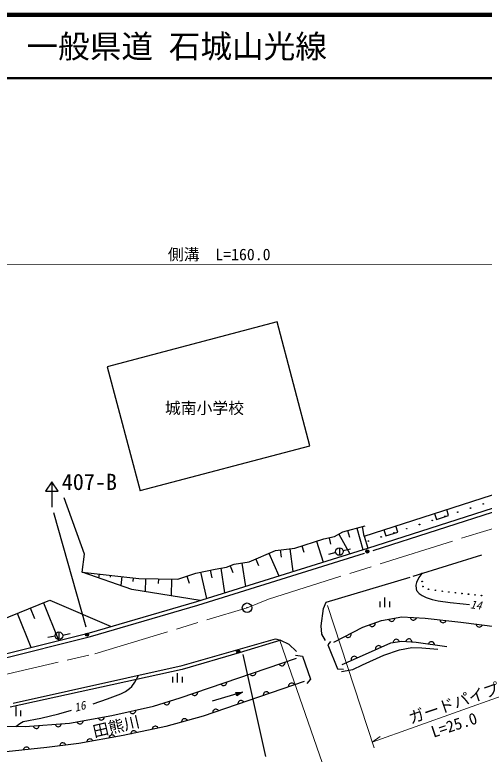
# Model space of a CAD drawing. Units: millimetres, scale not verified. Extents: x 40000 to 680000, y 20000 to 380000.
# Drawn here: x 214890 to 289096, y 263031 to 380000 of the extents above; entities that cross this region are included whole.
import ezdxf
from ezdxf.enums import TextEntityAlignment as Align

# ---------------------------------------------------------------- set-up
doc = ezdxf.new("R2010")
doc.units = ezdxf.units.MM
doc.header["$LTSCALE"] = 1000
doc.linetypes.add('CHAIN', pattern=[18.5, 12, -1.5, 3.5, -1.5])
for name, color, linetype, lineweight in [('M-BGD', 7, 'Continuous', 25), ('M-BMK', 2, 'CHAIN', 13), ('M-BMK-SRVR', 3, 'Continuous', 25), ('M-STR-HTXT', 7, 'Continuous', 13), ('M-STR-STRC', 7, 'Continuous', 25), ('M-TTL', 2, 'Continuous', 140), ('M-TTL-LINE', 7, 'Continuous', 50)]:
    doc.layers.add(name, color=color, linetype=linetype, lineweight=lineweight)
doc.layers.add('M-BMK-HTXT', color=7, linetype='Continuous')
doc.layers.add('M-TTL-TXT', color=7, linetype='Continuous')
doc.styles.add('ＭＳ ゴシック', font='')
doc.styles.get('ＭＳ ゴシック').set_extended_font_data('MS Gothic')

msp = doc.modelspace()

# ---------------------------------------------------------------- linework, layer by layer
at = {"layer": 'M-BGD'}
for p, q in [((256354, 331447), (229491, 324336)), ((261545, 311838), (256354, 331447)), ((229491, 324336), (234687, 304704)), ((270141, 297524), (326476, 315736)), ((234687, 304729), (261545, 311838)), ((270714, 295642), (301456, 305475)), ((271557, 295282), (301640, 304904)), ((225893, 294692), (222673, 303595)), ((281261, 301119), (281569, 300167)), ((281569, 300167), (283472, 300783)), ((283472, 300783), (283164, 301734)), ((266765, 298214), (270269, 299161)), ((267505, 298414), (267787, 297369)), ((268985, 298814), (269911, 295391)), ((270141, 297524), (269880, 299056)), ((273213, 298517), (273521, 297566)), ((275424, 298181), (275116, 299132)), ((263734, 297077), (265439, 297456)), ((264587, 297267), (264807, 296273)), ((265439, 297456), (266765, 298214)), ((266102, 297835), (267865, 294751)), ((270141, 297524), (270714, 295642)), ((273521, 297566), (275424, 298181)), ((259137, 295639), (263734, 297077)), ((260286, 295999), (260596, 295010)), ((262585, 296718), (263616, 293422)), ((243645, 287174), (270005, 295415)), ((243818, 286600), (270186, 294843)), ((251939, 293461), (256106, 295260)), ((255065, 294810), (256611, 291230)), ((256106, 295260), (259137, 295639)), ((256864, 295355), (257010, 294187)), ((258380, 295545), (258832, 291925)), ((265637, 294935), (264481, 294614)), ((266215, 295696), (266215, 294496)), ((266797, 295241), (267961, 295532)), ((270005, 295415), (270714, 295642)), ((270186, 294843), (270173, 294839)), ((225515, 291851), (225893, 294692)), ((252981, 293911), (253416, 292902)), ((277886, 291206), (288717, 294587)), ((246541, 292324), (248340, 292608)), ((247440, 292466), (248058, 288555)), ((248340, 292608), (249571, 293082)), ((248956, 292845), (249369, 291771)), ((249571, 293082), (251939, 293461)), ((250755, 293271), (251345, 289583)), ((233376, 289104), (225515, 291851)), ((225515, 291851), (234512, 290809)), ((226414, 291747), (226407, 291686)), ((228214, 291538), (228144, 290932)), ((230013, 291330), (229978, 291027)), ((240668, 290714), (243510, 291661)), ((243510, 291661), (246541, 292324)), ((244268, 291827), (245180, 287654)), ((245783, 292159), (246048, 290947)), ((231813, 291121), (231649, 289707)), ((233612, 290913), (233549, 290369)), ((234512, 290809), (240668, 290714)), ((235538, 290793), (235507, 288760)), ((237590, 290762), (237580, 290062)), ((239642, 290730), (239602, 288098)), ((242089, 291188), (242458, 290081)), ((264112, 287074), (277385, 291019)), ((244217, 287353), (233376, 289104)), ((273355, 287811), (273355, 286311)), ((212194, 284097), (220434, 287412)), ((219404, 286997), (221778, 281097)), ((220434, 287412), (230115, 283236)), ((226695, 282240), (243645, 287174)), ((226852, 281661), (243818, 286600)), ((263674, 286073), (264112, 287074)), ((272605, 287211), (272605, 286311)), ((274105, 287211), (274105, 286311)), ((217344, 286169), (218024, 284480)), ((263299, 283318), (263674, 286073)), ((215284, 285340), (217439, 279984)), ((272877, 284194), (276070, 284758)), ((273981, 284389), (274042, 284278)), ((274042, 284278), (274118, 284190)), ((274825, 284213), (274906, 284329)), ((274906, 284329), (274948, 284438)), ((274948, 284438), (274966, 284563)), ((276070, 284758), (279764, 284570)), ((277418, 284689), (277452, 284567)), ((277452, 284567), (277506, 284465)), ((277506, 284465), (277601, 284360)), ((277601, 284360), (277698, 284295)), ((277698, 284295), (277816, 284249)), ((277816, 284249), (277976, 284240)), ((277976, 284240), (278098, 284274)), ((278098, 284274), (278200, 284329)), ((278200, 284329), (278305, 284424)), ((278305, 284424), (278370, 284521)), ((278370, 284521), (278416, 284639)), ((279764, 284570), (285399, 283944)), ((282084, 284312), (282111, 284189)), ((263424, 282003), (263299, 283318)), ((265302, 280751), (269935, 283130)), ((269935, 283130), (272877, 284194)), ((270936, 283492), (271014, 283393)), ((271014, 283393), (271105, 283319)), ((271105, 283319), (271233, 283259)), ((271233, 283259), (271347, 283237)), ((271347, 283237), (271474, 283240)), ((271474, 283240), (271624, 283295)), ((271624, 283295), (271723, 283373)), ((271723, 283373), (271797, 283463)), ((271797, 283463), (271857, 283591)), ((271857, 283591), (271879, 283706)), ((271879, 283706), (271876, 283832)), ((274118, 284190), (274234, 284109)), ((274234, 284109), (274343, 284067)), ((274343, 284067), (274468, 284049)), ((274468, 284049), (274626, 284076)), ((274626, 284076), (274737, 284137)), ((274737, 284137), (274825, 284213)), ((282111, 284189), (282159, 284083)), ((282159, 284083), (282248, 283972)), ((282248, 283972), (282341, 283901)), ((282341, 283901), (282455, 283848)), ((282455, 283848), (282614, 283831)), ((282614, 283831), (282738, 283857)), ((282738, 283857), (282844, 283906)), ((282844, 283906), (282955, 283994)), ((282955, 283994), (283025, 284087)), ((283025, 284087), (283078, 284202)), ((285399, 283944), (291221, 283193)), ((287814, 283632), (287838, 283508)), ((287838, 283508), (287885, 283401)), ((287885, 283401), (287971, 283289)), ((287971, 283289), (288063, 283217)), ((288063, 283217), (288177, 283162)), ((288177, 283162), (288335, 283142)), ((288335, 283142), (288460, 283166)), ((288460, 283166), (288566, 283213)), ((288566, 283213), (288678, 283299)), ((288678, 283299), (288751, 283390)), ((288751, 283390), (288806, 283504)), ((208788, 277765), (226695, 282240)), ((221868, 282366), (221868, 281166)), ((222456, 281883), (223633, 282119)), ((263987, 281001), (263424, 282003)), ((268031, 281793), (268075, 281928)), ((268082, 282044), (268063, 282169)), ((268075, 281928), (268082, 282044)), ((208987, 277196), (226852, 281661)), ((221274, 281678), (220087, 281502)), ((241373, 277047), (256078, 281294)), ((256950, 281079), (250385, 279048)), ((256078, 281294), (256920, 281094)), ((256920, 281094), (258202, 280453)), ((264809, 280851), (264368, 280330)), ((267174, 281712), (267264, 281624)), ((267264, 281624), (267363, 281562)), ((267363, 281562), (267498, 281519)), ((267498, 281519), (267614, 281511)), ((267614, 281511), (267739, 281530)), ((267739, 281530), (267881, 281604)), ((267881, 281604), (267970, 281694)), ((267970, 281694), (268031, 281793)), ((274317, 280626), (276070, 280939)), ((274720, 280820), (274702, 280694)), ((274761, 280929), (274720, 280820)), ((274842, 281045), (274761, 280929)), ((274930, 281121), (274842, 281045)), ((275041, 281182), (274930, 281121)), ((275199, 281210), (275041, 281182)), ((275324, 281192), (275199, 281210)), ((275433, 281150), (275324, 281192)), ((275549, 281069), (275433, 281150)), ((275626, 280981), (275549, 281069)), ((275686, 280870), (275626, 280981)), ((276070, 280939), (278324, 280751)), ((276749, 281003), (276699, 280886)), ((276817, 281097), (276749, 281003)), ((276925, 281189), (276817, 281097)), ((277029, 281240), (276925, 281189)), ((277152, 281270), (277029, 281240)), ((277312, 281257), (277152, 281270)), ((277428, 281207), (277312, 281257)), ((277523, 281139), (277428, 281207)), ((277614, 281031), (277523, 281139)), ((277666, 280926), (277614, 281031)), ((277695, 280803), (277666, 280926)), ((278324, 280751), (283207, 280062)), ((280513, 280765), (280400, 280680)), ((280621, 280811), (280513, 280765)), ((280745, 280834), (280621, 280811)), ((280904, 280811), (280745, 280834)), ((281017, 280755), (280904, 280811)), ((281107, 280682), (281017, 280755)), ((258202, 280453), (259404, 279291)), ((264368, 280330), (265891, 276524)), ((270310, 278873), (274317, 280626)), ((271937, 279821), (271923, 279706)), ((271923, 279706), (271934, 279580)), ((271989, 279953), (271937, 279821)), ((272056, 280048), (271989, 279953)), ((272150, 280133), (272056, 280048)), ((272297, 280197), (272150, 280133)), ((272422, 280209), (272297, 280197)), ((272538, 280194), (272422, 280209)), ((272670, 280143), (272538, 280194)), ((272765, 280075), (272670, 280143)), ((272850, 279982), (272765, 280075)), ((273253, 278685), (275695, 279562)), ((275695, 279562), (277635, 279937)), ((277635, 279937), (279263, 279875)), ((279263, 279875), (281767, 279624)), ((280327, 280590), (280271, 280477)), ((280400, 280680), (280327, 280590)), ((281193, 280569), (281107, 280682)), ((281238, 280461), (281193, 280569)), ((281261, 280337), (281238, 280461)), ((250385, 279048), (241345, 276444)), ((259240, 278687), (260362, 278527)), ((260362, 278527), (261644, 274921)), ((266617, 277245), (270310, 278873)), ((268300, 278443), (268206, 278358)), ((268446, 278507), (268300, 278443)), ((268572, 278519), (268446, 278507)), ((268688, 278504), (268572, 278519)), ((268820, 278453), (268688, 278504)), ((268915, 278385), (268820, 278453)), ((269872, 277182), (273253, 278685)), ((241028, 271975), (259435, 278236)), ((256660, 277292), (256737, 277191)), ((257446, 277158), (257521, 277247)), ((257521, 277247), (257583, 277374)), ((257583, 277374), (257608, 277488)), ((257608, 277488), (257607, 277614)), ((268087, 278131), (268072, 278015)), ((268072, 278015), (268084, 277889)), ((268138, 278263), (268087, 278131)), ((268206, 278358), (268138, 278263)), ((269000, 278291), (268915, 278385)), ((241345, 276444), (214156, 270487)), ((214631, 271101), (241373, 277047)), ((253006, 275923), (253006, 276049)), ((256737, 277191), (256826, 277116)), ((256826, 277116), (256953, 277054)), ((256953, 277054), (257067, 277029)), ((257067, 277029), (257193, 277030)), ((257193, 277030), (257345, 277081)), ((257345, 277081), (257446, 277158)), ((265891, 276524), (266853, 276484)), ((266554, 276118), (268307, 276431)), ((268307, 276431), (269872, 277182)), ((239830, 275250), (239830, 274350)), ((240580, 275850), (240580, 274350)), ((241330, 275250), (241330, 274350)), ((252059, 275727), (252135, 275626)), ((252135, 275626), (252224, 275551)), ((252224, 275551), (252351, 275488)), ((252351, 275488), (252465, 275464)), ((252465, 275464), (252592, 275465)), ((252592, 275465), (252743, 275516)), ((252743, 275516), (252844, 275593)), ((252844, 275593), (252919, 275682)), ((252919, 275682), (252982, 275809)), ((252982, 275809), (253006, 275923)), ((261644, 274921), (261083, 274240)), ((260624, 274542), (244660, 269033)), ((247457, 274162), (247534, 274061)), ((247534, 274061), (247623, 273986)), ((247623, 273986), (247750, 273923)), ((247750, 273923), (247864, 273899)), ((247864, 273899), (247990, 273900)), ((247990, 273900), (248142, 273951)), ((248142, 273951), (248242, 274028)), ((248242, 274028), (248318, 274117)), ((248318, 274117), (248380, 274243)), ((248380, 274243), (248405, 274357)), ((248405, 274357), (248404, 274484)), ((258179, 273931), (258155, 273817)), ((258155, 273817), (258156, 273690)), ((258241, 274058), (258179, 273931)), ((258316, 274147), (258241, 274058)), ((258416, 274224), (258316, 274147)), ((258567, 274276), (258416, 274224)), ((258694, 274278), (258567, 274276)), ((258808, 274254), (258694, 274278)), ((258935, 274192), (258808, 274254)), ((259024, 274117), (258935, 274192)), ((259101, 274016), (259024, 274117)), ((242856, 272597), (242932, 272496)), ((243641, 272462), (243716, 272551)), ((243716, 272551), (243779, 272678)), ((243779, 272678), (243803, 272792)), ((243803, 272792), (243802, 272919)), ((250868, 272832), (246094, 271423)), ((249829, 272817), (250868, 272832)), ((249988, 272280), (249829, 272817)), ((249890, 272752), (250599, 272753)), ((250004, 272368), (249890, 272752)), ((249951, 272687), (250446, 272707)), ((250019, 272456), (249951, 272687)), ((250868, 272832), (249988, 272280)), ((250599, 272753), (250004, 272368)), ((250012, 272621), (250216, 272639)), ((250035, 272544), (250012, 272621)), ((250446, 272707), (250019, 272456)), ((250216, 272639), (250035, 272544)), ((254188, 272553), (254163, 272439)), ((254249, 272681), (254188, 272553)), ((254324, 272770), (254249, 272681)), ((254425, 272847), (254324, 272770)), ((254576, 272899), (254425, 272847)), ((254702, 272900), (254576, 272899)), ((254817, 272876), (254702, 272900)), ((254944, 272814), (254817, 272876)), ((255033, 272740), (254944, 272814)), ((255110, 272639), (255033, 272740)), ((236810, 270607), (241028, 271975)), ((239394, 271319), (239395, 271445)), ((242932, 272496), (243021, 272421)), ((243021, 272421), (243148, 272358)), ((243148, 272358), (243262, 272334)), ((243262, 272334), (243389, 272334)), ((243389, 272334), (243540, 272386)), ((243540, 272386), (243641, 272462)), ((250333, 271393), (250258, 271303)), ((250434, 271470), (250333, 271393)), ((250585, 271522), (250434, 271470)), ((250711, 271523), (250585, 271522)), ((250825, 271499), (250711, 271523)), ((250953, 271437), (250825, 271499)), ((251042, 271362), (250953, 271437)), ((254163, 272439), (254165, 272313)), ((215048, 270568), (215048, 269068)), ((230248, 269155), (236810, 270607)), ((238443, 271137), (238518, 271035)), ((238518, 271035), (238606, 270959)), ((238606, 270959), (238732, 270894)), ((238732, 270894), (238846, 270868)), ((238846, 270868), (238972, 270867)), ((238972, 270867), (239125, 270916)), ((239125, 270916), (239226, 270991)), ((239226, 270991), (239303, 271079)), ((239303, 271079), (239367, 271205)), ((239367, 271205), (239394, 271319)), ((250196, 271176), (250172, 271062)), ((250172, 271062), (250174, 270936)), ((250258, 271303), (250196, 271176)), ((251119, 271262), (251042, 271362)), ((215798, 269968), (215798, 269068)), ((223515, 267950), (230248, 269155)), ((233041, 269773), (233106, 269665)), ((233106, 269665), (233186, 269580)), ((233186, 269580), (233305, 269504)), ((233305, 269504), (233416, 269467)), ((233416, 269467), (233542, 269454)), ((233542, 269454), (233698, 269488)), ((233698, 269488), (233806, 269553)), ((233806, 269553), (233891, 269634)), ((233891, 269634), (233967, 269753)), ((233967, 269753), (234004, 269863)), ((234004, 269863), (234017, 269989)), ((244660, 269033), (238775, 267405)), ((246205, 269799), (246181, 269685)), ((246181, 269685), (246182, 269558)), ((246267, 269926), (246205, 269799)), ((246342, 270015), (246267, 269926)), ((246442, 270092), (246342, 270015)), ((246594, 270144), (246442, 270092)), ((246720, 270146), (246594, 270144)), ((246834, 270122), (246720, 270146)), ((246961, 270060), (246834, 270122)), ((247051, 269985), (246961, 270060)), ((247128, 269884), (247051, 269985)), ((216553, 267399), (223515, 267950)), ((224706, 268163), (224767, 268052)), ((224767, 268052), (224844, 267964)), ((224844, 267964), (224960, 267883)), ((224960, 267883), (225069, 267842)), ((225351, 267852), (225462, 267912)), ((225462, 267912), (225550, 267989)), ((225550, 267989), (225631, 268105)), ((225631, 268105), (225672, 268214)), ((225672, 268214), (225691, 268339)), ((228073, 268766), (228133, 268655)), ((228133, 268655), (228210, 268567)), ((228210, 268567), (228326, 268486)), ((228326, 268486), (228435, 268444)), ((228435, 268444), (228560, 268426)), ((228560, 268426), (228718, 268454)), ((228718, 268454), (228829, 268515)), ((228829, 268515), (228917, 268592)), ((228917, 268592), (228998, 268708)), ((228998, 268708), (229039, 268817)), ((229039, 268817), (229057, 268942)), ((241242, 268212), (241235, 268085)), ((241273, 268324), (241242, 268212)), ((241343, 268447), (241273, 268324)), ((241423, 268532), (241343, 268447)), ((241528, 268602), (241423, 268532)), ((241682, 268645), (241528, 268602)), ((241808, 268638), (241682, 268645)), ((241921, 268607), (241808, 268638)), ((242044, 268537), (241921, 268607)), ((242128, 268457), (242044, 268537)), ((242199, 268352), (242128, 268457)), ((207338, 267499), (216553, 267399)), ((217795, 267497), (217845, 267381)), ((217845, 267381), (217912, 267286)), ((217912, 267286), (218020, 267194)), ((218020, 267194), (218124, 267142)), ((218124, 267142), (218247, 267112)), ((218247, 267112), (218407, 267124)), ((218407, 267124), (218523, 267174)), ((218523, 267174), (218618, 267241)), ((218618, 267241), (218710, 267349)), ((218710, 267349), (218762, 267453)), ((218762, 267453), (218792, 267576)), ((221276, 267773), (221326, 267656)), ((221326, 267656), (221393, 267561)), ((221393, 267561), (221501, 267470)), ((221501, 267470), (221605, 267418)), ((221605, 267418), (221728, 267387)), ((221728, 267387), (221888, 267400)), ((221888, 267400), (222004, 267449)), ((222004, 267449), (222099, 267517)), ((222099, 267517), (222191, 267625)), ((222191, 267625), (222243, 267729)), ((222243, 267729), (222273, 267852)), ((225069, 267842), (225194, 267824)), ((225194, 267824), (225351, 267852)), ((238775, 267405), (232013, 265965)), ((233538, 266719), (233429, 266655)), ((233694, 266752), (233538, 266719)), ((233820, 266738), (233694, 266752)), ((233930, 266700), (233820, 266738)), ((234049, 266623), (233930, 266700)), ((236609, 267066), (236595, 266941)), ((236647, 267177), (236609, 267066)), ((236724, 267295), (236647, 267177)), ((236809, 267375), (236724, 267295)), ((236918, 267439), (236809, 267375)), ((237075, 267472), (236918, 267439)), ((237201, 267458), (237075, 267472)), ((237311, 267420), (237201, 267458)), ((237430, 267343), (237311, 267420)), ((237509, 267258), (237430, 267343)), ((237573, 267149), (237509, 267258)), ((232013, 265965), (225001, 264713)), ((229786, 265689), (229768, 265564)), ((229828, 265798), (229786, 265689)), ((229908, 265914), (229828, 265798)), ((229996, 265991), (229908, 265914)), ((230107, 266051), (229996, 265991)), ((230265, 266079), (230107, 266051)), ((230390, 266061), (230265, 266079)), ((230499, 266020), (230390, 266061)), ((230615, 265939), (230499, 266020)), ((230692, 265851), (230615, 265939)), ((230752, 265740), (230692, 265851)), ((233228, 266346), (233214, 266221)), ((233266, 266457), (233228, 266346)), ((233343, 266575), (233266, 266457)), ((233429, 266655), (233343, 266575)), ((234128, 266538), (234049, 266623)), ((234192, 266429), (234128, 266538)), ((225001, 264713), (219930, 264087)), ((221994, 264463), (221969, 264339)), ((222042, 264569), (221994, 264463)), ((222129, 264681), (222042, 264569)), ((222220, 264752), (222129, 264681)), ((222335, 264807), (222220, 264752)), ((222493, 264826), (222335, 264807)), ((222617, 264801), (222493, 264826)), ((222724, 264754), (222617, 264801)), ((222836, 264667), (222724, 264754)), ((222907, 264575), (222836, 264667)), ((222962, 264461), (222907, 264575)), ((226280, 265063), (226262, 264938)), ((226322, 265172), (226280, 265063)), ((226402, 265288), (226322, 265172)), ((226490, 265365), (226402, 265288)), ((226601, 265425), (226490, 265365)), ((226759, 265453), (226601, 265425)), ((226884, 265435), (226759, 265453)), ((226993, 265394), (226884, 265435)), ((227109, 265313), (226993, 265394)), ((227186, 265225), (227109, 265313)), ((227246, 265114), (227186, 265225)), ((219930, 264087), (213548, 263395)), ((216269, 263811), (216242, 263687)), ((216318, 263917), (216269, 263811)), ((216406, 264027), (216318, 263917)), ((216499, 264097), (216406, 264027)), ((216614, 264150), (216499, 264097)), ((216773, 264167), (216614, 264150)), ((216897, 264140), (216773, 264167)), ((217003, 264091), (216897, 264140)), ((217113, 264003), (217003, 264091)), ((217183, 263910), (217113, 264003)), ((217236, 263795), (217183, 263910))]:
    msp.add_line(p, q, dxfattribs=at)
for points in [[(279243, 291630), (278785, 290980), (278400, 290174), (278305, 289767), (278330, 289173), (278419, 288942), (278791, 288479), (279310, 288113), (279917, 287817), (280874, 287510), (281839, 287316), (283691, 287027), (285773, 286816), (286797, 286740)], [(227302, 271009), (229564, 271766), (231665, 272573), (232387, 272941), (233035, 273401), (233396, 273760), (233863, 274412), (234428, 275503)], [(215031, 267416), (215676, 267901), (216213, 268183), (219023, 268745), (221847, 269413), (223846, 270008)]]:
    msp.add_lwpolyline(points, dxfattribs=at)
for centre, radius in [((286936, 301970), 50), ((288954, 302622), 50), ((282899, 300665), 50), ((284918, 301317), 50), ((280881, 300012), 50), ((276844, 298707), 50), ((278862, 299360), 50), ((272807, 297402), 50), ((274825, 298055), 50), ((270788, 296750), 50), ((266215, 295096), 600), ((270609, 295110), 250), ((270609, 295110), 150), ((270609, 295110), 50), ((279243, 291630), 50), ((279284, 290371), 50), ((279410, 289557), 50), ((280286, 289119), 50), ((281382, 288962), 50), ((282477, 288806), 50), ((283510, 288691), 50), ((284543, 288576), 50), ((285576, 288461), 50), ((286609, 288347), 50), ((287642, 288232), 50), ((288675, 288117), 50), ((221868, 281766), 600)]:
    msp.add_circle(centre, radius, dxfattribs=at)
at = {"layer": 'M-BMK'}
for p, q in [((286185, 297398), (296944, 300732)), ((255002, 287564), (286185, 297398)), ((251608, 286205), (255002, 287564)), ((227532, 278928), (251608, 286205)), ((210033, 274883), (227532, 278928))]:
    msp.add_line(p, q, dxfattribs=at)
at = {"layer": 'M-BMK-SRVR'}
for radius in [750, 30]:
    msp.add_circle((251608, 286205), radius, dxfattribs=at)
at = {"layer": 'M-STR-HTXT'}
for p, q in [((182464, 340426), (326945, 340507)), ((264303, 286548), (271697, 264035)), ((256787, 281029), (265372, 256203)), ((271396, 264949), (296433, 273878)), ((271396, 264949), (272668, 265849))]:
    msp.add_line(p, q, dxfattribs=at)
at = {"layer": 'M-STR-STRC'}
for p, q in [((220735, 306120), (219735, 304620)), ((221735, 304620), (220735, 306120)), ((220735, 306120), (220735, 302120)), ((219735, 304620), (221735, 304620)), ((226188, 283143), (221056, 301221)), ((250939, 278781), (254547, 262658))]:
    msp.add_line(p, q, dxfattribs=at)
for centre, radius in [((226313, 281954), 250), ((226313, 281954), 150), ((226313, 281954), 50), ((250211, 279285), 250), ((250211, 279285), 150), ((250211, 279285), 50)]:
    msp.add_circle(centre, radius, dxfattribs=at)
at = {"layer": 'M-TTL'}
msp.add_line((680000, 380000), (40000, 380000), dxfattribs=at)
at = {"layer": 'M-TTL-LINE'}
msp.add_line((40000, 370000), (680000, 370000), dxfattribs=at)

# ---------------------------------------------------------------- texts
at = {"layer": 'M-BGD', "style": 'ＭＳ ゴシック'}
msp.add_text('城南小学校', height=1833, dxfattribs=at).set_placement((238627, 316329), align=Align.BOTTOM_LEFT)
at = {"layer": 'M-BGD', "style": 'ＭＳ ゴシック', "oblique": 15}
for s, rotation, p in [('14', 352.6, (286763, 285727)), ('16', 14.9, (224565, 269353))]:
    msp.add_text(s, height=1320, rotation=rotation, dxfattribs=at).set_placement(p, align=Align.BOTTOM_LEFT)
at = {"layer": 'M-BMK-HTXT', "style": 'ＭＳ ゴシック'}
msp.add_text('田熊川', height=1833, rotation=12.9, dxfattribs=at).set_placement((227581, 265162), align=Align.BOTTOM_LEFT)
at = {"layer": 'M-STR-HTXT', "style": 'ＭＳ ゴシック'}
msp.add_text('側溝\u3000L=160.0', height=1833, dxfattribs=at).set_placement((239088, 340624), align=Align.BOTTOM_LEFT)
for s, rotation, p in [('ガードパイプ', 19, (277684, 267286)), ('L=25.0', 18.1, (281238, 265102))]:
    msp.add_text(s, height=1833, rotation=rotation, dxfattribs=at).set_placement(p, align=Align.BOTTOM_LEFT)
at = {"layer": 'M-STR-STRC', "style": 'ＭＳ ゴシック'}
msp.add_text('407-B', height=2566, dxfattribs=at).set_placement((222315, 304051), align=Align.BOTTOM_LEFT)
at = {"layer": 'M-TTL-TXT', "style": 'ＭＳ ゴシック'}
msp.add_text('一般県道 石城山光線', height=3666, dxfattribs=at).set_placement((216734, 375000), align=Align.MIDDLE_LEFT)

doc.saveas('drawing.dxf')
